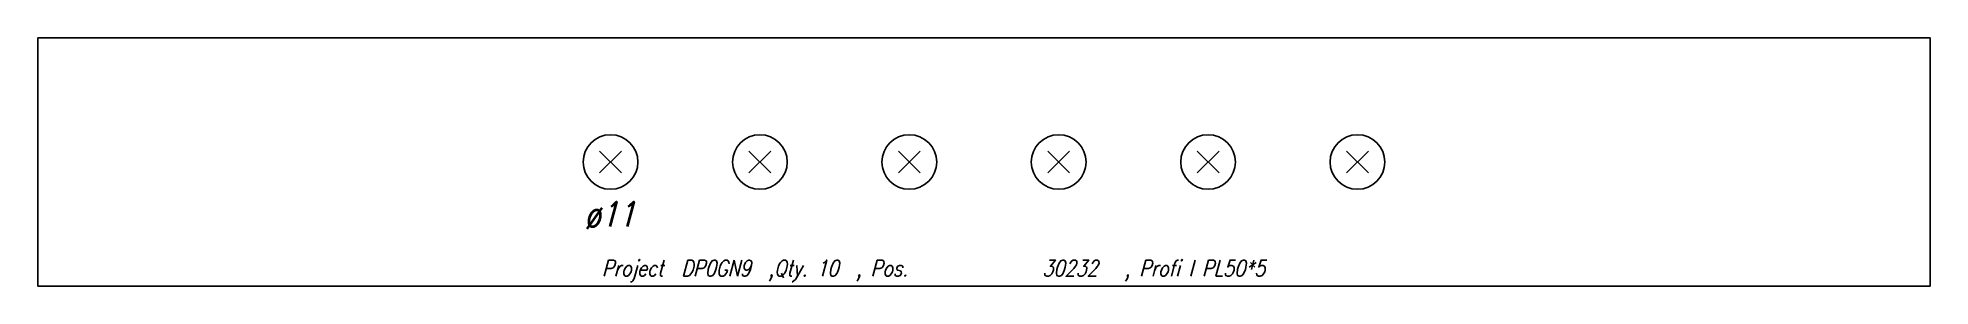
# Model space of a CAD drawing. Extents: x 0 to 380, y -25 to 25.
import ezdxf

# ---------------------------------------------------------------- set-up
doc = ezdxf.new("R2010")
doc.units = 0
doc.header["$LTSCALE"] = 10
for name, color, linetype in [('BEZ_SCHRAUBEN', 7, 'CONTINUOUS'), ('SCHRAUBEN', 7, 'CONTINUOUS'), ('TEILE', 7, 'CONTINUOUS'), ('UNTERSCHRIFT', 7, 'CONTINUOUS')]:
    doc.layers.add(name, color=color, linetype=linetype)
doc.styles.get("Standard").update_dxf_attribs({"font": 'ROMANS'})

msp = doc.modelspace()

# ---------------------------------------------------------------- linework, layer by layer
at = {"layer": 'SCHRAUBEN', "color": 6}
for p, q in [((117.200005, 2.2), (112.799995, -2.2)), ((112.799995, 2.2), (117.200005, -2.2)), ((147.199997, 2.2), (142.800003, -2.2)), ((142.800003, 2.2), (147.199997, -2.2)), ((177.199997, 2.2), (172.800003, -2.2)), ((172.800003, 2.2), (177.199997, -2.2)), ((207.199997, 2.2), (202.800003, -2.2)), ((202.800003, 2.2), (207.199997, -2.2)), ((237.199997, 2.2), (232.800003, -2.2)), ((232.800003, 2.2), (237.199997, -2.2)), ((267.199982, 2.2), (262.800018, -2.2)), ((262.800018, 2.2), (267.199982, -2.2))]:
    msp.add_line(p, q, dxfattribs=at)
at = {"layer": 'SCHRAUBEN', "color": 4}
for centre in [(115, 0), (145, 0), (175, 0), (205, 0), (235, 0), (265, 0)]:
    msp.add_circle(centre, 5.5, dxfattribs=at)
at = {"layer": 'TEILE', "color": 2}
for p, q in [((0, -25), (0, 25)), ((0, 25), (380, 25)), ((380, 25), (380, -25)), ((380, -25), (0, -25))]:
    msp.add_line(p, q, dxfattribs=at)

# ---------------------------------------------------------------- texts
at = {"layer": 'BEZ_SCHRAUBEN', "color": 2, "oblique": 15, "width": 0.8}
msp.add_text(' ø11', height=5, dxfattribs=at).set_placement((107, -13))
at = {"layer": 'UNTERSCHRIFT', "color": 2, "oblique": 15, "width": 0.8}
for s, p in [('Project  DP0GN9  ,Qty. 10  , Pos. ', (113.300003, -23)), ('30232', (201.699997, -23)), ('  , Profi l PL50*5', (214.699997, -23))]:
    msp.add_text(s, height=3.25, dxfattribs=at).set_placement(p)

doc.saveas('drawing.dxf')
